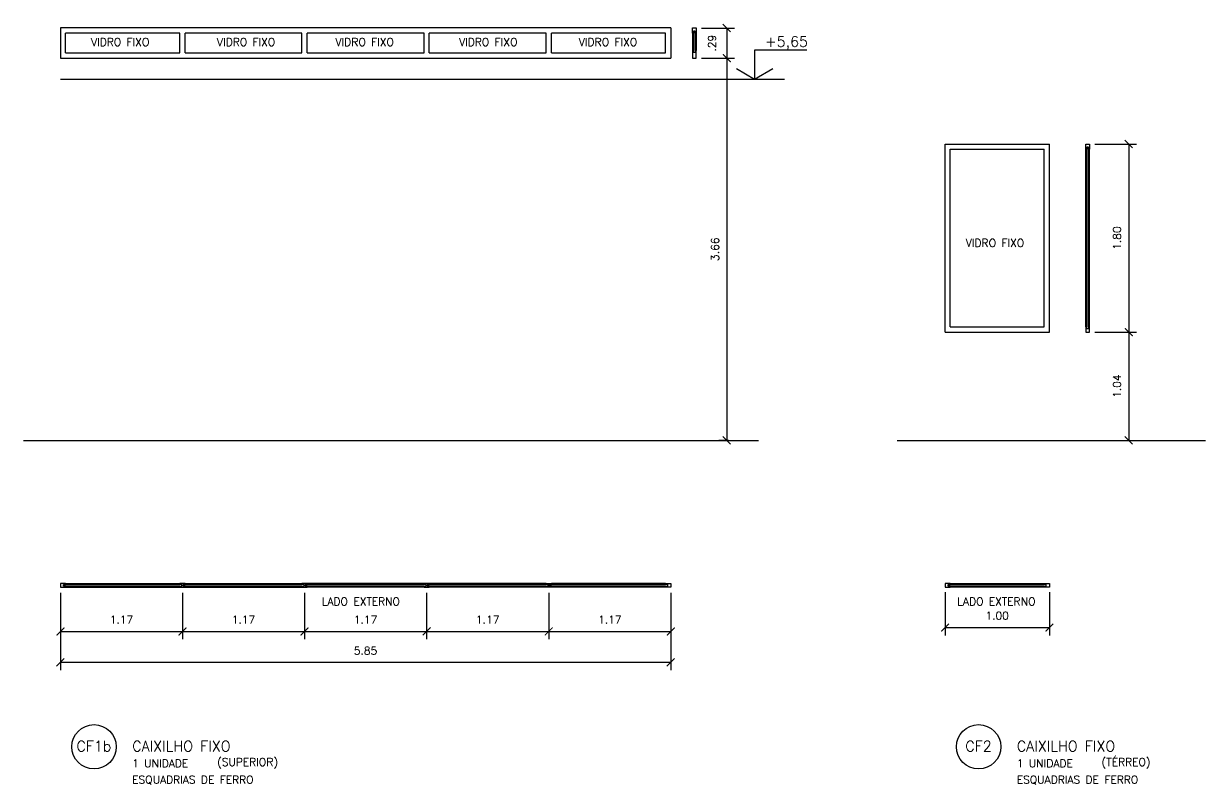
# Model space of a CAD drawing. Header units: millimetres. Extents: x 193 to 586, y 108 to 133.
# Drawn here: x 429.89 to 441.22, y 125.86 to 133.15 of the extents above; entities that cross this region are included whole.
import ezdxf

# ---------------------------------------------------------------- set-up
doc = ezdxf.new("R2010")
doc.units = ezdxf.units.MM
for name, color, linetype in [('CAIX', 2, 'Continuous'), ('CAIXN', 7, 'Continuous'), ('COTAS', 1, 'Continuous'), ('LVISTA01', 8, 'Continuous'), ('LVISTA02', 1, 'Continuous'), ('NOTAS', 2, 'Continuous'), ('REVEST', 2, 'Continuous')]:
    doc.layers.add(name, color=color, linetype=linetype)
doc.styles.add('100-50', font='romans.shx', dxfattribs={"height": 0.125})
doc.styles.add('60-50', font='romans.shx', dxfattribs={"height": 0.075})
doc.styles.add('80-50', font='romans.shx', dxfattribs={"height": 0.1})
doc.dimstyles.new('50', dxfattribs={"dimtxt": 0.1, "dimasz": 2.5, "dimexe": 1.25, "dimexo": 0.625, "dimgap": 0.075, "dimtad": 1, "dimzin": 0, "dimdsep": 46, "dimtxsty": '60-50', "dimcen": 2.5, "dimclrt": 3, "dimadec": 0, "dimazin": 0, "dimtfac": 1, "dimtmove": 0, "dimatfit": 3, "dimfxl": 1, "dimarcsym": 0})

# ---------------------------------------------------------------- blocks, each defined once
blk = doc.blocks.new('_ARCHTICK')
at = {"color": 0, "linetype": 'ByBlock', "const_width": 0.15}
blk.add_lwpolyline([(-0.5, -0.5), (0.5, 0.5)], dxfattribs=at)
blk = doc.blocks.new('*D149')
at = {"color": 0, "linetype": 'ByBlock'}
for p, q in [((196.269, 230.494), (196.269, 230.049)), ((197.439, 230.494), (197.439, 230.049)), ((196.269, 230.124), (197.439, 230.124))]:
    blk.add_line(p, q, dxfattribs=at)
at = {"layer": 'DEFPOINTS', "color": 0, "linetype": 'ByBlock'}
for p in [(196.269, 230.544), (197.439, 230.544), (197.439, 230.124)]:
    blk.add_point(p, dxfattribs=at)
at = {"color": 0, "linetype": 'ByBlock', "xscale": 0.075, "yscale": 0.075, "zscale": 0.075, "rotation": 180}
blk.add_blockref('_ARCHTICK', (196.269, 230.124), dxfattribs=at)
at = {"color": 0, "linetype": 'ByBlock', "xscale": 0.075, "yscale": 0.075, "zscale": 0.075}
blk.add_blockref('_ARCHTICK', (197.439, 230.124), dxfattribs=at)
at = {"color": 3, "linetype": 'ByBlock', "insert": (196.854, 230.237), "char_height": 0.075, "attachment_point": 5, "style": '60-50'}
blk.add_mtext('1.17', dxfattribs=at)
blk = doc.blocks.new('*D150')
at = {"color": 0, "linetype": 'ByBlock'}
for p, q in [((198.609, 230.494), (198.609, 230.049)), ((197.439, 230.124), (198.609, 230.124))]:
    blk.add_line(p, q, dxfattribs=at)
at = {"layer": 'DEFPOINTS', "color": 0, "linetype": 'ByBlock'}
for p in [(197.439, 230.544), (198.609, 230.544), (198.609, 230.124)]:
    blk.add_point(p, dxfattribs=at)
at = {"color": 0, "linetype": 'ByBlock', "xscale": 0.075, "yscale": 0.075, "zscale": 0.075, "rotation": 180}
blk.add_blockref('_ARCHTICK', (197.439, 230.124), dxfattribs=at)
at = {"color": 0, "linetype": 'ByBlock', "xscale": 0.075, "yscale": 0.075, "zscale": 0.075}
blk.add_blockref('_ARCHTICK', (198.609, 230.124), dxfattribs=at)
at = {"color": 3, "linetype": 'ByBlock', "insert": (198.024, 230.237), "char_height": 0.075, "attachment_point": 5, "style": '60-50'}
blk.add_mtext('1.17', dxfattribs=at)
blk = doc.blocks.new('*D151')
at = {"color": 0, "linetype": 'ByBlock'}
for p, q in [((199.779, 230.494), (199.779, 230.049)), ((198.609, 230.124), (199.779, 230.124))]:
    blk.add_line(p, q, dxfattribs=at)
at = {"layer": 'DEFPOINTS', "color": 0, "linetype": 'ByBlock'}
for p in [(198.609, 230.544), (199.779, 230.544), (199.779, 230.124)]:
    blk.add_point(p, dxfattribs=at)
at = {"color": 0, "linetype": 'ByBlock', "xscale": 0.075, "yscale": 0.075, "zscale": 0.075, "rotation": 180}
blk.add_blockref('_ARCHTICK', (198.609, 230.124), dxfattribs=at)
at = {"color": 0, "linetype": 'ByBlock', "xscale": 0.075, "yscale": 0.075, "zscale": 0.075}
blk.add_blockref('_ARCHTICK', (199.779, 230.124), dxfattribs=at)
at = {"color": 3, "linetype": 'ByBlock', "insert": (199.194, 230.237), "char_height": 0.075, "attachment_point": 5, "style": '60-50'}
blk.add_mtext('1.17', dxfattribs=at)
blk = doc.blocks.new('*D152')
at = {"color": 0, "linetype": 'ByBlock'}
for p, q in [((200.949, 230.494), (200.949, 230.049)), ((199.779, 230.124), (200.949, 230.124))]:
    blk.add_line(p, q, dxfattribs=at)
at = {"layer": 'DEFPOINTS', "color": 0, "linetype": 'ByBlock'}
for p in [(199.779, 230.544), (200.949, 230.544), (200.949, 230.124)]:
    blk.add_point(p, dxfattribs=at)
at = {"color": 0, "linetype": 'ByBlock', "xscale": 0.075, "yscale": 0.075, "zscale": 0.075, "rotation": 180}
blk.add_blockref('_ARCHTICK', (199.779, 230.124), dxfattribs=at)
at = {"color": 0, "linetype": 'ByBlock', "xscale": 0.075, "yscale": 0.075, "zscale": 0.075}
blk.add_blockref('_ARCHTICK', (200.949, 230.124), dxfattribs=at)
at = {"color": 3, "linetype": 'ByBlock', "insert": (200.364, 230.237), "char_height": 0.075, "attachment_point": 5, "style": '60-50'}
blk.add_mtext('1.17', dxfattribs=at)
blk = doc.blocks.new('*D153')
at = {"color": 0, "linetype": 'ByBlock'}
for p, q in [((202.119, 230.494), (202.119, 230.049)), ((200.949, 230.124), (202.119, 230.124))]:
    blk.add_line(p, q, dxfattribs=at)
at = {"layer": 'DEFPOINTS', "color": 0, "linetype": 'ByBlock'}
for p in [(200.949, 230.544), (202.119, 230.544), (202.119, 230.124)]:
    blk.add_point(p, dxfattribs=at)
at = {"color": 0, "linetype": 'ByBlock', "xscale": 0.075, "yscale": 0.075, "zscale": 0.075, "rotation": 180}
blk.add_blockref('_ARCHTICK', (200.949, 230.124), dxfattribs=at)
at = {"color": 0, "linetype": 'ByBlock', "xscale": 0.075, "yscale": 0.075, "zscale": 0.075}
blk.add_blockref('_ARCHTICK', (202.119, 230.124), dxfattribs=at)
at = {"color": 3, "linetype": 'ByBlock', "insert": (201.534, 230.237), "char_height": 0.075, "attachment_point": 5, "style": '60-50'}
blk.add_mtext('1.17', dxfattribs=at)
blk = doc.blocks.new('*D154')
at = {"color": 0, "linetype": 'ByBlock'}
for p, q in [((196.269, 230.074), (196.269, 229.753)), ((202.119, 230.074), (202.119, 229.753)), ((196.269, 229.828), (202.119, 229.828))]:
    blk.add_line(p, q, dxfattribs=at)
at = {"layer": 'DEFPOINTS', "color": 0, "linetype": 'ByBlock'}
for p in [(196.269, 230.124), (202.119, 230.124), (202.119, 229.828)]:
    blk.add_point(p, dxfattribs=at)
at = {"color": 0, "linetype": 'ByBlock', "xscale": 0.075, "yscale": 0.075, "zscale": 0.075, "rotation": 180}
blk.add_blockref('_ARCHTICK', (196.269, 229.828), dxfattribs=at)
at = {"color": 0, "linetype": 'ByBlock', "xscale": 0.075, "yscale": 0.075, "zscale": 0.075}
blk.add_blockref('_ARCHTICK', (202.119, 229.828), dxfattribs=at)
at = {"color": 3, "linetype": 'ByBlock', "insert": (199.194, 229.94), "char_height": 0.075, "attachment_point": 5, "style": '60-50'}
blk.add_mtext('5.85', dxfattribs=at)
blk = doc.blocks.new('*D155')
at = {"color": 0, "linetype": 'ByBlock'}
for p, q in [((209.888, 235.902), (210.206, 235.902)), ((210.131, 235.902), (210.131, 235.612)), ((209.888, 235.612), (210.206, 235.612))]:
    blk.add_line(p, q, dxfattribs=at)
at = {"layer": 'DEFPOINTS', "color": 0, "linetype": 'ByBlock'}
for p in [(209.838, 235.902), (209.838, 235.612), (210.131, 235.612)]:
    blk.add_point(p, dxfattribs=at)
at = {"color": 0, "linetype": 'ByBlock', "xscale": 0.075, "yscale": 0.075, "zscale": 0.075}
for p, rotation in [((210.131, 235.902), 90), ((210.131, 235.612), 270)]:
    blk.add_blockref('_ARCHTICK', p, dxfattribs=dict(at, rotation=rotation))
at = {"color": 3, "linetype": 'ByBlock', "insert": (209.99, 235.757), "char_height": 0.075, "attachment_point": 5, "rotation": 90, "style": '60-50'}
blk.add_mtext('.29', dxfattribs=at)
blk = doc.blocks.new('*D156')
at = {"color": 0, "linetype": 'ByBlock'}
for p, q in [((210.131, 235.612), (210.131, 231.95)), ((210.148, 231.95), (210.056, 231.95))]:
    blk.add_line(p, q, dxfattribs=at)
at = {"layer": 'DEFPOINTS', "color": 0, "linetype": 'ByBlock'}
for p in [(209.838, 235.612), (210.131, 231.95), (210.198, 231.95)]:
    blk.add_point(p, dxfattribs=at)
at = {"color": 0, "linetype": 'ByBlock', "xscale": 0.075, "yscale": 0.075, "zscale": 0.075}
for p, rotation in [((210.131, 235.612), 90), ((210.131, 231.95), 270)]:
    blk.add_blockref('_ARCHTICK', p, dxfattribs=dict(at, rotation=rotation))
at = {"color": 3, "linetype": 'ByBlock', "insert": (210.019, 233.781), "char_height": 0.075, "attachment_point": 5, "rotation": 90, "style": '60-50'}
blk.add_mtext('3.66', dxfattribs=at)
blk = doc.blocks.new('*D157')
at = {"color": 0, "linetype": 'ByBlock'}
for p, q in [((212.635, 234.79), (213.036, 234.79)), ((212.961, 234.79), (212.961, 232.987)), ((212.635, 232.987), (213.036, 232.987))]:
    blk.add_line(p, q, dxfattribs=at)
at = {"layer": 'DEFPOINTS', "color": 0, "linetype": 'ByBlock'}
for p in [(212.585, 234.79), (212.585, 232.987), (212.961, 232.987)]:
    blk.add_point(p, dxfattribs=at)
at = {"color": 0, "linetype": 'ByBlock', "xscale": 0.075, "yscale": 0.075, "zscale": 0.075}
for p, rotation in [((212.961, 234.79), 90), ((212.961, 232.987), 270)]:
    blk.add_blockref('_ARCHTICK', p, dxfattribs=dict(at, rotation=rotation))
at = {"color": 3, "linetype": 'ByBlock', "insert": (212.849, 233.889), "char_height": 0.075, "attachment_point": 5, "rotation": 90, "style": '60-50'}
blk.add_mtext('1.80', dxfattribs=at)
blk = doc.blocks.new('*D158')
at = {"color": 0, "linetype": 'ByBlock'}
for p, q in [((212.961, 232.987), (212.961, 231.95)), ((213.002, 231.95), (213.036, 231.95))]:
    blk.add_line(p, q, dxfattribs=at)
at = {"layer": 'DEFPOINTS', "color": 0, "linetype": 'ByBlock'}
for p in [(212.585, 232.987), (212.952, 231.95), (212.961, 231.95)]:
    blk.add_point(p, dxfattribs=at)
at = {"color": 0, "linetype": 'ByBlock', "xscale": 0.075, "yscale": 0.075, "zscale": 0.075}
for p, rotation in [((212.961, 232.987), 90), ((212.961, 231.95), 270)]:
    blk.add_blockref('_ARCHTICK', p, dxfattribs=dict(at, rotation=rotation))
at = {"color": 3, "linetype": 'ByBlock', "insert": (212.849, 232.469), "char_height": 0.075, "attachment_point": 5, "rotation": 90, "style": '60-50'}
blk.add_mtext('1.04', dxfattribs=at)
blk = doc.blocks.new('*D159')
at = {"color": 0, "linetype": 'ByBlock'}
for p, q in [((211.2, 230.494), (211.2, 230.081)), ((212.2, 230.494), (212.2, 230.081)), ((211.2, 230.156), (212.2, 230.156))]:
    blk.add_line(p, q, dxfattribs=at)
at = {"layer": 'DEFPOINTS', "color": 0, "linetype": 'ByBlock'}
for p in [(211.2, 230.544), (212.2, 230.544), (212.2, 230.156)]:
    blk.add_point(p, dxfattribs=at)
at = {"color": 0, "linetype": 'ByBlock', "xscale": 0.075, "yscale": 0.075, "zscale": 0.075, "rotation": 180}
blk.add_blockref('_ARCHTICK', (211.2, 230.156), dxfattribs=at)
at = {"color": 0, "linetype": 'ByBlock', "xscale": 0.075, "yscale": 0.075, "zscale": 0.075}
blk.add_blockref('_ARCHTICK', (212.2, 230.156), dxfattribs=at)
at = {"color": 3, "linetype": 'ByBlock', "insert": (211.7, 230.269), "char_height": 0.075, "attachment_point": 5, "style": '60-50'}
blk.add_mtext('1.00', dxfattribs=at)

msp = doc.modelspace()

# ---------------------------------------------------------------- linework, layer by layer
at = {"layer": 'CAIX'}
for p, q in [((436.3108, 133.0623), (436.3108, 132.8967)), ((436.3258, 133.0623), (436.3258, 132.8967)), ((440.0802, 131.9496), (440.0802, 130.2472)), ((440.0952, 131.9496), (440.0952, 130.2472)), ((430.2426, 127.7885), (430.2426, 127.7535)), ((430.2926, 127.7885), (430.2426, 127.7885)), ((430.2726, 127.7635), (430.2726, 127.7785)), ((430.2726, 127.7785), (430.2926, 127.7785)), ((430.2926, 127.7635), (430.2726, 127.7635)), ((430.2926, 127.7785), (430.2926, 127.7885)), ((430.2926, 127.7785), (431.3876, 127.7785)), ((430.2926, 127.7635), (431.3876, 127.7635)), ((430.2926, 127.7535), (430.2926, 127.7635)), ((431.4376, 127.7885), (431.3876, 127.7885)), ((431.3876, 127.7785), (431.3876, 127.7885)), ((431.4076, 127.7785), (431.3876, 127.7785)), ((431.3876, 127.7535), (431.3876, 127.7635)), ((431.3876, 127.7635), (431.4076, 127.7635)), ((431.4076, 127.7635), (431.4076, 127.7785)), ((431.4176, 127.7785), (431.4376, 127.7785)), ((431.4176, 127.7635), (431.4176, 127.7785)), ((431.4376, 127.7635), (431.4176, 127.7635)), ((431.4376, 127.7785), (431.4376, 127.7885)), ((431.4376, 127.7785), (432.5576, 127.7785)), ((431.4376, 127.7635), (432.5576, 127.7635)), ((431.4376, 127.7535), (431.4376, 127.7635)), ((432.6076, 127.7885), (432.5576, 127.7885)), ((432.5576, 127.7785), (432.5576, 127.7885)), ((432.5776, 127.7785), (432.5576, 127.7785)), ((432.5576, 127.7535), (432.5576, 127.7635)), ((432.5576, 127.7635), (432.5776, 127.7635)), ((432.5776, 127.7635), (432.5776, 127.7785)), ((432.5876, 127.7785), (432.6076, 127.7785)), ((432.5876, 127.7635), (432.5876, 127.7785)), ((432.6076, 127.7635), (432.5876, 127.7635)), ((432.6076, 127.7785), (432.6076, 127.7885)), ((433.7276, 127.7785), (432.6076, 127.7785)), ((433.7276, 127.7635), (432.6076, 127.7635)), ((432.6076, 127.7535), (432.6076, 127.7635)), ((433.7776, 127.7885), (433.7276, 127.7885)), ((433.7276, 127.7785), (433.7276, 127.7885)), ((433.7476, 127.7785), (433.7276, 127.7785)), ((433.7276, 127.7535), (433.7276, 127.7635)), ((433.7276, 127.7635), (433.7476, 127.7635)), ((433.7476, 127.7635), (433.7476, 127.7785)), ((433.7576, 127.7785), (433.7776, 127.7785)), ((433.7576, 127.7635), (433.7576, 127.7785)), ((433.7776, 127.7635), (433.7576, 127.7635)), ((433.7776, 127.7785), (433.7776, 127.7885)), ((434.8976, 127.7785), (433.7776, 127.7785)), ((434.8976, 127.7635), (433.7776, 127.7635)), ((433.7776, 127.7535), (433.7776, 127.7635)), ((434.8976, 127.7885), (434.9476, 127.7885)), ((434.8976, 127.7785), (434.8976, 127.7885)), ((434.9176, 127.7785), (434.8976, 127.7785)), ((434.8976, 127.7535), (434.8976, 127.7635)), ((434.8976, 127.7635), (434.9176, 127.7635)), ((434.9176, 127.7635), (434.9176, 127.7785)), ((434.9276, 127.7635), (434.9276, 127.7785)), ((434.9276, 127.7785), (434.9476, 127.7785)), ((434.9476, 127.7635), (434.9276, 127.7635)), ((434.9476, 127.7785), (434.9476, 127.7885)), ((436.0426, 127.7785), (434.9476, 127.7785)), ((436.0426, 127.7635), (434.9476, 127.7635)), ((434.9476, 127.7535), (434.9476, 127.7635)), ((439.6707, 127.7785), (438.7707, 127.7785)), ((439.6707, 127.7635), (438.7707, 127.7635)), ((439.6707, 127.7885), (439.7207, 127.7885)), ((439.6707, 127.7785), (439.6707, 127.7885)), ((439.6907, 127.7785), (439.6707, 127.7785)), ((439.6707, 127.7535), (439.6707, 127.7635)), ((439.6707, 127.7635), (439.6907, 127.7635)), ((439.6907, 127.7635), (439.6907, 127.7785)), ((439.7207, 127.7885), (439.7207, 127.7535)), ((430.2426, 127.7535), (430.2926, 127.7535)), ((431.3876, 127.7535), (431.4376, 127.7535)), ((432.5576, 127.7535), (432.6076, 127.7535)), ((433.7276, 127.7535), (433.7776, 127.7535)), ((434.9476, 127.7535), (434.8976, 127.7535)), ((439.7207, 127.7535), (439.6707, 127.7535))]:
    msp.add_line(p, q, dxfattribs=at)
at = {"layer": 'CAIX', "color": 1}
for p, q in [((440.0702, 130.2472), (440.0702, 131.9472)), ((440.1052, 130.2472), (440.1052, 131.9472)), ((430.2926, 127.7885), (431.3876, 127.7885)), ((431.4376, 127.7885), (432.5576, 127.7885)), ((433.7276, 127.7885), (432.6076, 127.7885)), ((434.8976, 127.7885), (433.7776, 127.7885)), ((436.0426, 127.7885), (434.9476, 127.7885)), ((438.7707, 127.7885), (439.6707, 127.7885)), ((430.2926, 127.7535), (431.3876, 127.7535)), ((431.4376, 127.7535), (432.5576, 127.7535)), ((433.7276, 127.7535), (432.6076, 127.7535)), ((434.8976, 127.7535), (433.7776, 127.7535)), ((436.0426, 127.7535), (434.9476, 127.7535)), ((439.6707, 127.7535), (438.7707, 127.7535))]:
    msp.add_line(p, q, dxfattribs=at)
at = {"layer": 'CAIX'}
for points in [[(436.3358, 133.1123), (436.3358, 133.0623), (436.3258, 133.0623), (436.3258, 133.0823), (436.3108, 133.0823), (436.3108, 133.0623), (436.3008, 133.0623), (436.3008, 133.1123)], [(436.3358, 132.8223), (436.3358, 132.8967), (436.3258, 132.8967), (436.3258, 132.8767), (436.3108, 132.8767), (436.3108, 132.8967), (436.3008, 132.8967), (436.3008, 132.8223)], [(440.1052, 131.9996), (440.1052, 131.9496), (440.0952, 131.9496), (440.0952, 131.9696), (440.0802, 131.9696), (440.0802, 131.9496), (440.0702, 131.9496), (440.0702, 131.9996)], [(440.1052, 130.1972), (440.1052, 130.2472), (440.0952, 130.2472), (440.0952, 130.2272), (440.0802, 130.2272), (440.0802, 130.2472), (440.0702, 130.2472), (440.0702, 130.1972)], [(436.0926, 127.7535), (436.0426, 127.7535), (436.0426, 127.7635), (436.0626, 127.7635), (436.0626, 127.7785), (436.0426, 127.7785), (436.0426, 127.7885), (436.0926, 127.7885)], [(438.7507, 127.7785), (438.7707, 127.7785), (438.7707, 127.7885), (438.7207, 127.7885), (438.7207, 127.7535), (438.7707, 127.7535), (438.7707, 127.7635), (438.7507, 127.7635)]]:
    msp.add_lwpolyline(points, close=True, dxfattribs=at)
at = {"layer": 'CAIXN', "color": 8, "ltscale": 0.5}
for centre in [(430.5647, 126.2228), (439.0428, 126.2228)]:
    msp.add_circle(centre, 0.2125, dxfattribs=at)
at = {"layer": 'LVISTA01'}
for p, q in [((430.2926, 132.8723), (430.2926, 133.0623)), ((431.3876, 133.0623), (430.2926, 133.0623)), ((431.3876, 132.8723), (431.3876, 133.0623)), ((431.4376, 132.8723), (431.4376, 133.0623)), ((432.5576, 133.0623), (431.4376, 133.0623)), ((432.5576, 132.8723), (432.5576, 133.0623)), ((432.6076, 132.8723), (432.6076, 133.0623)), ((433.7276, 133.0623), (432.6076, 133.0623)), ((433.7276, 132.8723), (433.7276, 133.0623)), ((433.7776, 132.8723), (433.7776, 133.0623)), ((434.8976, 133.0623), (433.7776, 133.0623)), ((434.8976, 132.8723), (434.8976, 133.0623)), ((434.9476, 132.8723), (434.9476, 133.0623)), ((436.0426, 133.0623), (434.9476, 133.0623)), ((436.0426, 132.8723), (436.0426, 133.0623)), ((430.2926, 132.8723), (431.3876, 132.8723)), ((431.4376, 132.8723), (432.5576, 132.8723)), ((432.6076, 132.8723), (433.7276, 132.8723)), ((433.7776, 132.8723), (434.8976, 132.8723)), ((434.9476, 132.8723), (436.0426, 132.8723)), ((438.7707, 131.9496), (439.6707, 131.9496)), ((438.7707, 130.2472), (438.7707, 131.9496)), ((439.6707, 130.2472), (439.6707, 131.9496)), ((438.7707, 130.2472), (439.6707, 130.2472))]:
    msp.add_line(p, q, dxfattribs=at)
at = {"layer": 'LVISTA02'}
for p, q in [((436.0926, 133.1123), (430.2426, 133.1123)), ((430.2426, 133.1123), (430.2426, 132.8223)), ((436.0926, 133.1123), (436.0926, 132.8223)), ((436.3008, 133.0623), (436.3008, 132.8967)), ((436.3358, 133.0623), (436.3358, 132.8967)), ((430.2426, 132.8223), (436.0926, 132.8223)), ((438.7207, 131.9996), (439.7207, 131.9996)), ((438.7207, 130.1972), (438.7207, 131.9996)), ((439.7207, 130.1972), (439.7207, 131.9996)), ((438.7207, 130.1972), (439.7207, 130.1972))]:
    msp.add_line(p, q, dxfattribs=at)
at = {"layer": 'NOTAS'}
msp.add_lwpolyline([(437.3957, 132.8997), (436.8957, 132.8997), (436.8957, 132.6223)], dxfattribs=at)
at = {"layer": 'NOTAS', "color": 3}
msp.add_lwpolyline([(436.7224, 132.7223), (436.8957, 132.6223), (437.0689, 132.7223)], dxfattribs=at)
at = {"layer": 'REVEST'}
for p, q in [((430.2426, 132.6223), (437.1838, 132.6223)), ((429.8901, 129.1596), (436.9321, 129.1596)), ((438.2617, 129.1596), (441.2158, 129.1596))]:
    msp.add_line(p, q, dxfattribs=at)

# ---------------------------------------------------------------- texts
at = {"layer": 'CAIXN', "ltscale": 0.5, "char_height": 0.075, "style": '60-50'}
for s, insert, attachment_point in [('VIDRO FIXO', (430.8153, 132.9768), 5), ('VIDRO FIXO', (432.0227, 132.9768), 5), ('VIDRO FIXO', (433.1591, 132.9768), 5), ('VIDRO FIXO', (434.3428, 132.9768), 5), ('VIDRO FIXO', (435.4911, 132.9768), 5), ('VIDRO FIXO', (439.2, 131.0523), 5), ('LADO EXTERNO', (433.1222, 127.6152), 5), ('LADO EXTERNO', (439.2126, 127.6152), 5), ('1 UNIDADE', (430.9306, 126.0635), 4), ('(SUPERIOR)', (431.7434, 126.0635), 4), ('1 UNIDADE', (439.4087, 126.0635), 4), ('(TÉRREO)', (440.2215, 126.0635), 4), ('ESQUADRIAS DE FERRO', (430.9306, 125.9036), 4), ('ESQUADRIAS DE FERRO', (439.4087, 125.9036), 4)]:
    msp.add_mtext(s, dxfattribs=dict(at, insert=insert, attachment_point=attachment_point))
at = {"layer": 'CAIXN', "color": 2, "ltscale": 0.5, "char_height": 0.1, "style": '100-50'}
for s, insert, attachment_point in [('CF1b', (430.5636, 126.2285), 5), ('CAIXILHO FIXO', (430.9307, 126.2285), 4), ('CF2', (439.0417, 126.2285), 5), ('CAIXILHO FIXO', (439.4088, 126.2285), 4)]:
    msp.add_mtext(s, dxfattribs=dict(at, insert=insert, attachment_point=attachment_point))
at = {"layer": 'NOTAS', "color": 3, "style": '80-50'}
msp.add_text('+5,65', height=0.1, dxfattribs=at).set_placement((436.9959, 132.9317))

# ---------------------------------------------------------------- dimensions: what is measured, and where the dimension line sits
at = {"layer": 'COTAS'}
dim = msp.add_linear_dim(base=(436.6294, 132.8223), p1=(436.3358, 133.1123), p2=(436.3358, 132.8223), angle=270, dimstyle='50', override={"dimasz": 0.075, "dimexe": 0.075, "dimexo": 0.05, "dimzin": 4, "dimblk1": 'ARCHTICK', "dimblk2": 'ARCHTICK', "dimsah": 1, "dimtmove": 2}, dxfattribs=at)
dim.commit()
dim.dimension.update_dxf_attribs({"geometry": '*D155', "text_midpoint": (436.4878, 132.9673), "dimtype": 161, "insert": (226.4982, -102.7902)})
for base, p1, p2, picture, middle, set_off in [((436.6294, 129.1596), (436.3358, 132.8223), (436.6961, 129.1596), '*D156', (436.5169, 130.9909), (226.4982, -102.7902)), ((440.4818, 129.1596), (440.1052, 130.1972), (440.4728, 129.1596), '*D158', (440.3693, 129.6784), (227.5207, -102.7902))]:
    dim = msp.add_linear_dim(base=base, p1=p1, p2=p2, angle=90, dimstyle='50', override={"dimasz": 0.075, "dimexe": 0.075, "dimexo": 0.05, "dimzin": 4, "dimblk1": 'ARCHTICK', "dimblk2": 'ARCHTICK', "dimsah": 1, "dimse1": 1, "dimtmove": 2}, dxfattribs=at)
    dim.commit()
    dim.dimension.update_dxf_attribs({"geometry": picture, "text_midpoint": middle, "insert": set_off})
for p1, p2, distance, picture, middle, set_off in [((440.1052, 131.9996), (440.1052, 130.1972), 0.3766, '*D157', (440.3693, 131.0984), (227.5207, -102.7902)), ((430.2426, 127.3283), (436.0926, 127.3283), -0.2965, '*D154', (433.1676, 127.1443), (233.9735, -102.7958))]:
    dim = msp.add_aligned_dim(p1=p1, p2=p2, distance=distance, dimstyle='50', override={"dimasz": 0.075, "dimexe": 0.075, "dimexo": 0.05, "dimzin": 4, "dimblk1": 'ARCHTICK', "dimblk2": 'ARCHTICK', "dimsah": 1, "dimtmove": 2}, dxfattribs=at)
    dim.commit()
    dim.dimension.update_dxf_attribs({"geometry": picture, "text_midpoint": middle, "insert": set_off})
for base, p1, p2, override, picture, middle, set_off in [((431.4126, 127.3283), (430.2426, 127.7479), (431.4126, 127.7479), {"dimasz": 0.075, "dimexe": 0.075, "dimexo": 0.05, "dimzin": 4, "dimblk1": 'ARCHTICK', "dimblk2": 'ARCHTICK', "dimsah": 1, "dimtmove": 2}, '*D149', (430.8276, 127.4408), (233.9735, -102.7958)), ((432.5826, 127.3283), (431.4126, 127.7479), (432.5826, 127.7479), {"dimasz": 0.075, "dimexe": 0.075, "dimexo": 0.05, "dimzin": 4, "dimblk1": 'ARCHTICK', "dimblk2": 'ARCHTICK', "dimsah": 1, "dimse1": 1, "dimtmove": 2}, '*D150', (431.9976, 127.4408), (233.9735, -102.7958)), ((433.7526, 127.3283), (432.5826, 127.7479), (433.7526, 127.7479), {"dimasz": 0.075, "dimexe": 0.075, "dimexo": 0.05, "dimzin": 4, "dimblk1": 'ARCHTICK', "dimblk2": 'ARCHTICK', "dimsah": 1, "dimse1": 1, "dimtmove": 2}, '*D151', (433.1676, 127.4408), (233.9735, -102.7958)), ((434.9226, 127.3283), (433.7526, 127.7479), (434.9226, 127.7479), {"dimasz": 0.075, "dimexe": 0.075, "dimexo": 0.05, "dimzin": 4, "dimblk1": 'ARCHTICK', "dimblk2": 'ARCHTICK', "dimsah": 1, "dimse1": 1, "dimtmove": 2}, '*D152', (434.3376, 127.4408), (233.9735, -102.7958)), ((436.0926, 127.3283), (434.9226, 127.7479), (436.0926, 127.7479), {"dimasz": 0.075, "dimexe": 0.075, "dimexo": 0.05, "dimzin": 4, "dimblk1": 'ARCHTICK', "dimblk2": 'ARCHTICK', "dimsah": 1, "dimse1": 1, "dimtmove": 2}, '*D153', (435.5076, 127.4408), (233.9735, -102.7958)), ((439.7207, 127.3658), (438.7207, 127.7535), (439.7207, 127.7535), {"dimasz": 0.075, "dimexe": 0.075, "dimexo": 0.05, "dimzin": 4, "dimblk1": 'ARCHTICK', "dimblk2": 'ARCHTICK', "dimsah": 1, "dimtmove": 2}, '*D159', (439.2207, 127.4783), (227.5207, -102.7902))]:
    dim = msp.add_linear_dim(base=base, p1=p1, p2=p2, dimstyle='50', override=override, dxfattribs=at)
    dim.commit()
    dim.dimension.update_dxf_attribs({"geometry": picture, "text_midpoint": middle, "insert": set_off})

doc.saveas('drawing.dxf')
